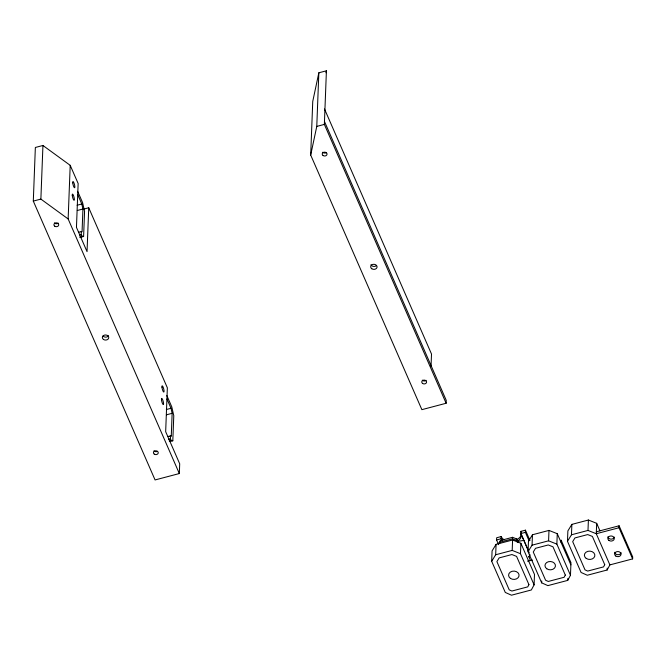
<?xml version="1.0" encoding="UTF-8"?>
<svg xmlns="http://www.w3.org/2000/svg" width="666" height="666" viewBox="0 0 666 666"><rect width="100%" height="100%" fill="white"/><g stroke="black" fill="none" stroke-linecap="round" stroke-linejoin="round"><path stroke-width="1" d="M88.736 207.767L167.357 387.812L165.667 431.676L179.703 463.802L179.329 473.551L155.07 479.945L33.3 201.09L35.356 147.469L42.94 145.479L70.205 165.334L78.147 183.516L76.457 227.381L87.046 251.631L88.736 207.767L83.999 209.016M179.329 473.551L68.14 218.947L40.876 199.092L42.94 145.479M68.14 218.947L70.205 165.334M77.622 191.259L82.576 202.581L84.565 211.447L83.6 236.497L81.918 236.089L81.219 234.474L81.327 231.552L82.06 231.735L82.934 209.016L81.801 204.004L77.756 194.73M166.833 395.546L171.786 406.876L173.776 415.734L172.81 440.792L171.129 440.376L170.429 438.769L170.538 435.847L171.27 436.022L172.144 413.311L171.012 408.291L166.966 399.017M310.689 155.045L312.745 101.432L318.839 72.794L326.415 70.796L324.359 124.409L446.128 403.263L421.869 409.657L310.689 155.045L316.775 126.407L318.839 72.794M431.035 366.458L431.51 354.046L324.492 108.974M446.128 403.263L446.237 400.341L324.467 121.487M491.683 561.288L492.082 550.882L496.078 544.355L512.595 540.001L520.879 543.289L534.49 574.458L534.09 584.856L531.335 589.976L511.48 595.204L505.286 592.449L491.683 561.288L495.679 554.753L496.078 544.355M498.626 544.663L496.57 539.951L496.653 537.762L501.207 536.563A8.408 6.677 2.2 0 0 504.187 539.801M499.367 543.656L500.357 542.041L500.416 540.509L512.545 537.312L516.633 538.944L518.248 542.64M501.923 540.601L501.115 538.752L501.207 536.563M517.382 542.324L516.575 540.476L512.487 538.844L512.545 537.312M534.09 584.856L520.479 553.696L512.196 550.407L512.595 540.001M516.575 540.476L516.633 538.944M529.27 552.905L520.829 533.566L520.912 531.368L525.457 530.169L529.978 540.526M520.479 553.696L520.879 543.289M529.07 540.834L525.374 532.367L525.457 530.169M561.005 542.274L561.088 540.084L570.962 562.678L570.471 575.274L567.715 580.386L547.868 585.622L541.674 582.858L528.063 551.698L528.463 541.292L532.459 534.765L548.984 530.411L557.267 533.707L570.87 564.868M529.686 555.244L528.887 556.967L530.078 554.753M532.484 560.073L527.514 561.138M528.063 551.698L532.059 545.171L532.459 534.765M541.674 582.858L541.741 580.968M570.471 575.274L556.868 544.114L548.584 540.817L548.984 530.411M556.868 544.114L557.267 533.707M596.353 531.776L619.089 525.79L632.7 556.951L632.625 558.899L609.889 564.893L607.134 570.004L587.279 575.241L581.085 572.477L567.474 541.316L567.873 530.91L571.869 524.383L588.394 520.029L596.678 523.326L599.974 530.877M567.715 580.386L567.79 578.496M567.474 541.316L571.47 534.79L571.869 524.383M619.089 525.79L619.014 527.738L596.278 533.732L587.995 530.436L588.394 520.029M596.678 523.326L596.278 533.732L609.889 564.893M607.134 570.004L607.201 568.115M325.999 72.769L326.415 70.796M498.443 543.731L500.416 540.509M33.3 201.09L40.876 199.092M316.775 126.407L324.359 124.409M77.106 205.236L81.801 204.004M77.298 210.498L82.934 209.016M78.596 232.268L81.327 231.552M79.396 234.956L81.219 234.474M80.012 236.588L81.918 236.089M79.795 237.504L83.6 236.497M166.317 409.532L171.012 408.291M166.508 414.793L172.144 413.311M167.807 436.563L170.538 435.847M169.389 436.521L171.27 436.022M168.606 439.244L170.429 438.769M169.222 440.875L171.129 440.376M169.955 441.541L172.81 440.792M496.57 539.951L501.115 538.752M520.829 533.566L525.374 532.367M500.357 542.041L512.487 538.844M495.679 554.753L512.196 550.407M532.059 545.171L548.584 540.817M571.47 534.79L587.995 530.436M517.457 541.45L523.917 540.384M619.014 527.738L632.625 558.899M528.446 550.74L520.837 533.316A8.408 6.685 2.2 0 1 517.257 541.183M528.896 556.726L530.469 560.606M501.898 540.276L501.132 538.511A8.408 6.677 2.2 0 0 502.314 540.309M426.107 380.361A2.406 1.915 2.2 0 1 422.294 380.136M326.573 152.431A2.406 1.915 2.2 0 1 322.752 152.206M376.415 265.609A3.213 2.556 2.2 0 1 370.954 264.71M108.558 335.747A3.213 2.556 2.2 0 1 103.014 335.997M157.318 451.373A2.406 1.915 2.2 0 1 153.971 450.824M58.25 223.118A2.406 1.915 2.2 0 1 54.437 222.894M614.277 537.096A3.213 2.556 2.2 0 1 610.938 539.119A3.213 2.556 2.2 0 1 607.925 536.721M621.087 552.68A3.213 2.556 2.2 0 1 617.748 554.703A3.213 2.556 2.2 0 1 614.726 552.297M521.378 533.358A8.408 6.685 2.2 0 1 516.2 539.676M520.912 531.368A8.408 6.685 2.2 0 1 521.237 532.35M528.929 584.648L527.738 586.871L511.904 591.042L509.224 589.843L496.886 561.596L499.15 557.9L511.904 554.537L516.591 556.401L528.929 584.648M565.309 575.066L564.119 577.28L548.284 581.451L545.604 580.261L533.266 552.006L535.531 548.309L548.284 544.955L552.98 546.819L565.309 575.066M604.728 564.685L603.529 566.899L587.703 571.07L585.014 569.871L572.685 541.625L574.941 537.928L587.695 534.573L592.39 536.43L604.728 564.685M422.594 383.441A2.406 1.915 2.2 0 0 426.531 382.401A2.406 1.915 2.2 0 0 423.376 380.194A2.406 1.915 2.2 0 0 422.594 383.441M371.778 268.739A3.213 2.556 2.2 0 0 377.023 267.357A3.213 2.556 2.2 0 0 372.81 264.41A3.213 2.556 2.2 0 0 371.778 268.739M323.06 155.503A2.406 1.915 2.2 0 0 326.998 154.47A2.406 1.915 2.2 0 0 323.843 152.256A2.406 1.915 2.2 0 0 323.06 155.503M154.279 454.129A2.406 1.915 2.2 0 0 158.217 453.088A2.406 1.915 2.2 0 0 155.061 450.882A2.406 1.915 2.2 0 0 154.279 454.129M103.455 339.427A3.213 2.556 2.2 0 0 108.708 338.037A3.213 2.556 2.2 0 0 104.495 335.098A3.213 2.556 2.2 0 0 103.455 339.427M54.745 226.19A2.406 1.915 2.2 0 0 58.683 225.158A2.406 1.915 2.2 0 0 55.519 222.944A2.406 1.915 2.2 0 0 54.745 226.19M161.472 399.642A3.213 0.699 75.2 0 0 163.203 404.57A3.213 0.699 75.2 0 0 162.854 400.224A3.213 0.699 75.2 0 0 161.472 399.642M161.946 387.113A3.213 0.699 75.2 0 0 163.686 392.041A3.213 0.699 75.2 0 0 163.337 387.695A3.213 0.699 75.2 0 0 161.946 387.113M72.736 182.825A3.213 0.699 75.2 0 0 74.475 187.754A3.213 0.699 75.2 0 0 74.126 183.4A3.213 0.699 75.2 0 0 72.736 182.825M72.261 195.346A3.213 0.699 75.2 0 0 73.993 200.283A3.213 0.699 75.2 0 0 73.643 195.929A3.213 0.699 75.2 0 0 72.261 195.346M586.205 558.399A5.253 4.171 2.2 0 0 594.78 556.135A5.253 4.171 2.2 0 0 587.895 551.323A5.253 4.171 2.2 0 0 586.205 558.399M608.957 540.426A3.213 2.556 2.2 0 0 614.202 539.044A3.213 2.556 2.2 0 0 609.989 536.097A3.213 2.556 2.2 0 0 608.957 540.426M615.759 556.01A3.213 2.556 2.2 0 0 621.012 554.628A3.213 2.556 2.2 0 0 616.791 551.681A3.213 2.556 2.2 0 0 615.759 556.01M546.786 568.781A5.253 4.171 2.2 0 0 555.369 566.516A5.253 4.171 2.2 0 0 548.484 561.704A5.253 4.171 2.2 0 0 546.786 568.781M510.406 578.363A5.253 4.171 2.2 0 0 518.989 576.107A5.253 4.171 2.2 0 0 512.104 571.286A5.253 4.171 2.2 0 0 510.406 578.363"/></g></svg>
